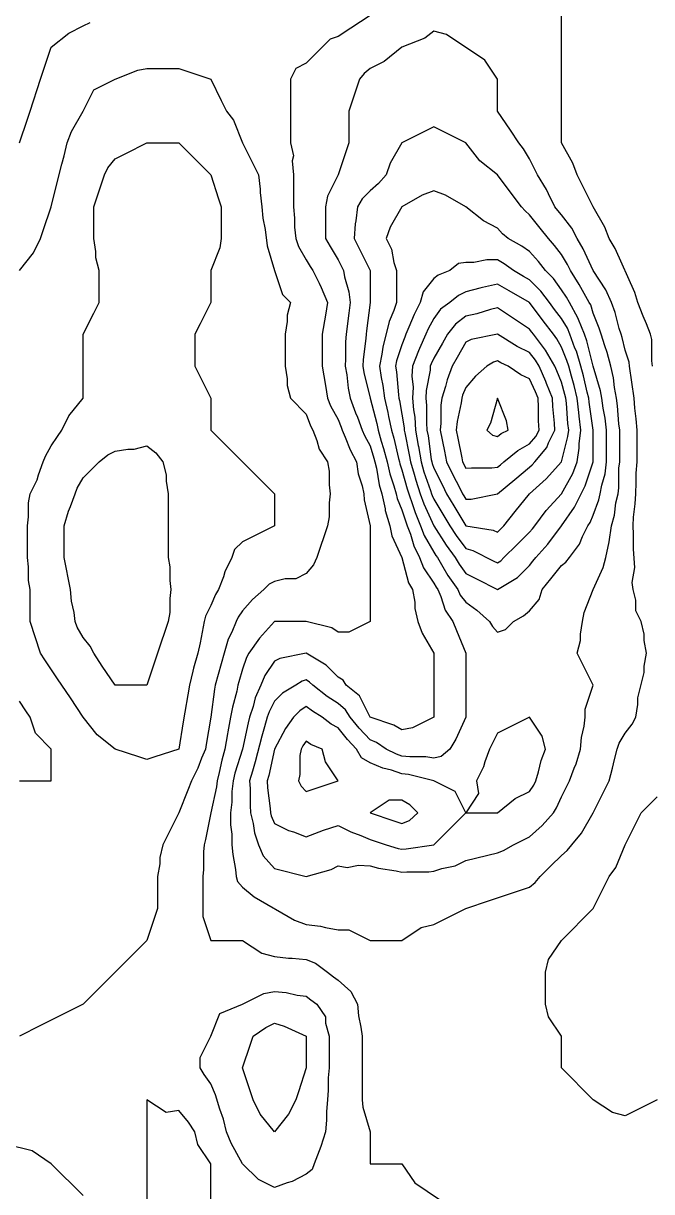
# Model space of a CAD drawing. Header units: inches. Extents: x 794995 to 811195, y 2485918 to 2508058.
# Drawn here: x 803939 to 804530, y 2502782 to 2503881 of the extents above; entities that cross this region are included whole.
import ezdxf

# ---------------------------------------------------------------- set-up
doc = ezdxf.new("R2010")
doc.units = ezdxf.units.IN
doc.header["$MEASUREMENT"] = 0
doc.layers.add('contour', color=7, linetype='Continuous')

msp = doc.modelspace()

# ---------------------------------------------------------------- linework, layer by layer
at = {"layer": 'contour'}
for points in [[(804530.9, 2503558.4), (804530.2, 2503563.4), (804530.2, 2503583.4), (804529.2, 2503588.4), (804525.2, 2503598.4), (804522.3, 2503605.5), (804517.2, 2503618.4), (804514.4, 2503627.6), (804495.9, 2503669.1), (804490.2, 2503678.4), (804486.1, 2503689.3), (804475.2, 2503708.4), (804465.2, 2503728.4), (804460.2, 2503738.4), (804456.1, 2503749.3), (804445.2, 2503768.4), (804445.2, 2503918.4)], [(804265.2, 2503888.4), (804247.2, 2503876.4), (804235.2, 2503868.4), (804227.7, 2503865.9), (804220.2, 2503858.4), (804205.2, 2503843.4), (804195.2, 2503838.4), (804190.2, 2503828.4), (804190.2, 2503768.4), (804193.2, 2503756.4), (804191.8, 2503751.7), (804193.2, 2503738.4), (804193.2, 2503708.4), (804194.2, 2503697.5), (804194.2, 2503689.3), (804195.2, 2503678.4), (804197.7, 2503670.9), (804205.2, 2503658.4), (804208.9, 2503652.1), (804211.2, 2503648.4), (804217.2, 2503636.4), (804219.3, 2503632.5), (804225.2, 2503618.4), (804223.2, 2503606.4), (804220.2, 2503588.4), (804220.2, 2503558.4), (804223.2, 2503540.4), (804225.2, 2503528.4), (804228.1, 2503521.3), (804235.2, 2503508.4), (804237.9, 2503501.1), (804238.9, 2503498.4), (804241.8, 2503491.7), (804246.6, 2503479.8), (804252.3, 2503468.4), (804253.9, 2503457.1), (804257.7, 2503445.9), (804259.2, 2503438.4), (804259.7, 2503432.9), (804265.2, 2503408.4), (804265.2, 2503318.4), (804245.2, 2503308.4), (804235.2, 2503308.4), (804229.2, 2503312.4), (804205.2, 2503318.4), (804175.2, 2503318.4), (804161, 2503302.5), (804151.2, 2503288.4), (804148.9, 2503284.6), (804145.2, 2503273.4), (804141.8, 2503261.7), (804140.9, 2503258.4), (804139.7, 2503252.9), (804135.7, 2503237.8), (804133.9, 2503228.4), (804131.3, 2503214.5), (804130.9, 2503212.6), (804128.5, 2503198.4), (804125.6, 2503187.9), (804123.2, 2503176.4), (804121.2, 2503168.4), (804120.6, 2503162.9), (804115.2, 2503138.4), (804110.2, 2503113.4), (804109.2, 2503108.4), (804108.5, 2503101.7), (804108.5, 2503085), (804107.7, 2503078.4), (804107.7, 2503040.9), (804115.2, 2503018.4), (804145.2, 2503018.4), (804163.2, 2503006.4), (804175.2, 2503003.4), (804188.5, 2503001.7), (804191.8, 2503001.7), (804205.2, 2503000.4), (804213.7, 2502996.9), (804225.2, 2502988.4), (804230.9, 2502984.1), (804235.2, 2502980.9), (804247.2, 2502970.4), (804253.2, 2502958.4), (804254.2, 2502947.5), (804256.6, 2502936.9), (804257.7, 2502928.4), (804257.7, 2502868.4), (804258.5, 2502861.7), (804265.2, 2502838.4), (804265.2, 2502808.4), (804295.2, 2502808.4), (804307.2, 2502790.4), (804343.2, 2502766.4)], [(803935.2, 2503768.4), (803942.7, 2503790.9), (803945.2, 2503798.4), (803955.2, 2503828.4), (803957.7, 2503835.9), (803965.2, 2503858.4), (803981.8, 2503871.7), (803995.2, 2503878.4), (804001.8, 2503881.7)], [(803935.2, 2503648.4), (803948.5, 2503665), (803955.2, 2503678.4), (803957.7, 2503685.9), (803965.2, 2503708.4), (803971.2, 2503732.4), (803975.2, 2503748.4), (803977.2, 2503756.4), (803980.2, 2503768.4), (803984.2, 2503779.3), (803995.2, 2503798.4), (804005.2, 2503818.4), (804025.2, 2503828.4), (804046.6, 2503836.9), (804055.2, 2503838.4), (804085.2, 2503838.4), (804092.7, 2503835.9), (804115.2, 2503828.4), (804125.2, 2503808.4), (804130.2, 2503798.4), (804136.6, 2503789.8), (804145.2, 2503768.4), (804155.2, 2503748.4), (804160.2, 2503738.4), (804161.8, 2503725), (804161.8, 2503721.7), (804163.2, 2503708.4), (804164.2, 2503697.5), (804166.6, 2503686.9), (804168.5, 2503671.7), (804175.2, 2503648.4), (804182.7, 2503625.9), (804190.2, 2503618.4), (804187.2, 2503606.4), (804187.2, 2503600.4), (804185.2, 2503588.4), (804185.2, 2503558.4), (804187.2, 2503546.4), (804187.2, 2503540.4), (804190.2, 2503528.4), (804205.2, 2503513.4), (804209.2, 2503502.4), (804211.2, 2503498.4), (804215.2, 2503488.4), (804217.2, 2503480.4), (804225.2, 2503468.4), (804226.6, 2503459.8), (804226.6, 2503446.9), (804227.7, 2503438.4), (804226.6, 2503429.8), (804226.6, 2503416.9), (804225.2, 2503408.4), (804215.2, 2503378.4), (804211.8, 2503371.7), (804205.2, 2503363.4), (804195.2, 2503358.4), (804185.2, 2503358.4), (804175.2, 2503355.9), (804170.2, 2503353.4), (804165.2, 2503348.4), (804154.4, 2503339.1), (804145.2, 2503328.4), (804141.2, 2503322.4), (804139.2, 2503318.4), (804135.2, 2503308.4), (804131.8, 2503301.7), (804128, 2503288.4), (804125.2, 2503278.4), (804119.4, 2503258.4), (804118.7, 2503254.8), (804115.2, 2503228.4), (804110.9, 2503202.6), (804110.2, 2503198.4), (804106.6, 2503189.8), (804103.2, 2503180.4), (804097.2, 2503168.4), (804093.7, 2503159.8), (804085.2, 2503138.4), (804075.2, 2503118.4), (804070.2, 2503108.4), (804067.2, 2503096.4), (804067.2, 2503090.4), (804065.2, 2503078.4), (804065.2, 2503048.4), (804062.7, 2503040.9), (804055.2, 2503018.4), (804025.2, 2502988.4), (803995.2, 2502958.4), (803975.2, 2502948.4), (803955.2, 2502938.4), (803935.2, 2502928.4)], [(803935.2, 2503168.4), (803965.2, 2503168.4), (803965.2, 2503198.4), (803950.2, 2503213.4), (803945.2, 2503228.4), (803941.2, 2503234.4), (803935.2, 2503243.4)], [(804535.2, 2502868.4), (804515.2, 2502858.4), (804505.2, 2502853.4), (804493.2, 2502856.4), (804475.2, 2502868.4), (804445.2, 2502898.4), (804445.2, 2502928.4), (804433.2, 2502946.4), (804430.2, 2502958.4), (804430.2, 2502988.4), (804433.2, 2503000.4), (804445.2, 2503018.4), (804475.2, 2503048.4), (804485.2, 2503068.4), (804490.2, 2503078.4), (804496.6, 2503086.9), (804505.2, 2503108.4), (804515.2, 2503128.4), (804520.2, 2503138.4), (804535.2, 2503153.4)], [(803995.2, 2502778.4), (803965.2, 2502808.4), (803947.2, 2502820.4), (803923.2, 2502826.4)]]:
    msp.add_lwpolyline(points, dxfattribs=at)
for points in [[(804325.2, 2503033.4), (804335.2, 2503038.4), (804355.2, 2503048.4), (804377.7, 2503055.9), (804385.2, 2503058.4), (804415.2, 2503068.4), (804420.6, 2503072.9), (804425.2, 2503078.4), (804435.2, 2503088.4), (804445.2, 2503098.4), (804450.6, 2503102.9), (804455.2, 2503108.4), (804464.2, 2503119.3), (804475.2, 2503138.4), (804485.2, 2503158.4), (804490.2, 2503168.4), (804493.2, 2503180.4), (804495.2, 2503188.4), (804497.7, 2503198.4), (804499.7, 2503203.8), (804505.2, 2503213.4), (804511.8, 2503221.7), (804515.2, 2503228.4), (804517.2, 2503240.4), (804517.2, 2503246.4), (804523.2, 2503270.4), (804523.2, 2503276.4), (804525.2, 2503288.4), (804523.2, 2503300.4), (804523.2, 2503306.4), (804520.2, 2503318.4), (804515.2, 2503328.4), (804515.2, 2503338.4), (804512.7, 2503348.4), (804511.8, 2503355), (804514.4, 2503369.1), (804513.2, 2503386.4), (804513.2, 2503400.4), (804512.7, 2503408.4), (804513.2, 2503416.4), (804514.6, 2503428.9), (804515.2, 2503438.4), (804515.7, 2503448.9), (804515.7, 2503457.8), (804516.4, 2503468.4), (804516.4, 2503498.4), (804515.7, 2503508.9), (804514.4, 2503519.1), (804513.7, 2503528.4), (804509.4, 2503558.4), (804508.9, 2503562.1), (804505.2, 2503573.4), (804502.3, 2503585.5), (804501.4, 2503588.4), (804499.7, 2503593.8), (804495.7, 2503608.9), (804492.3, 2503618.4), (804487.2, 2503630.4), (804475.2, 2503648.4), (804465.7, 2503668.9), (804460.2, 2503678.4), (804455.2, 2503688.4), (804445.2, 2503700.9), (804441.8, 2503705), (804439.2, 2503708.4), (804433.2, 2503720.4), (804431.3, 2503724.5), (804422.7, 2503738.4), (804420.2, 2503743.4), (804415.2, 2503753.4), (804409.7, 2503762.9), (804405.2, 2503768.4), (804397.2, 2503780.4), (804385.2, 2503798.4), (804385.2, 2503828.4), (804373.2, 2503846.4), (804337.2, 2503870.4), (804325.2, 2503873.4), (804316.6, 2503866.9), (804295.2, 2503858.4), (804278.5, 2503845), (804265.2, 2503838.4), (804259.7, 2503833.8), (804255.2, 2503828.4), (804245.2, 2503798.4), (804245.2, 2503768.4), (804242.7, 2503760.9), (804235.2, 2503738.4), (804225.2, 2503718.4), (804223.2, 2503708.4), (804223.2, 2503678.4), (804227.7, 2503670.9), (804235.2, 2503658.4), (804238.5, 2503651.7), (804240.2, 2503648.4), (804241.2, 2503642.4), (804245.2, 2503628.4), (804246.4, 2503618.4), (804245.2, 2503608.4), (804242.7, 2503588.4), (804242.2, 2503581.3), (804242.2, 2503565.4), (804241.8, 2503558.4), (804243.2, 2503550.4), (804244.6, 2503537.8), (804246.4, 2503528.4), (804251.5, 2503514.7), (804253.2, 2503510.4), (804257.7, 2503498.4), (804259.9, 2503493.1), (804265.2, 2503483.4), (804268.8, 2503472), (804269.8, 2503468.4), (804271.2, 2503462.4), (804273.7, 2503446.9), (804276.1, 2503438.4), (804279.3, 2503424.2), (804279.4, 2503422.6), (804283.9, 2503408.4), (804285.7, 2503398.9), (804295.2, 2503378.4), (804301.5, 2503354.7), (804305.2, 2503348.4), (804307.2, 2503336.4), (804307.2, 2503330.4), (804310.2, 2503318.4), (804314.2, 2503307.5), (804325.2, 2503288.4), (804325.2, 2503228.4), (804305.2, 2503218.4), (804295.2, 2503216.4), (804287.7, 2503220.9), (804265.2, 2503228.4), (804255.2, 2503248.4), (804242.7, 2503258.4), (804239.8, 2503263), (804235.2, 2503265.9), (804223.9, 2503277.1), (804205.2, 2503288.4), (804180.2, 2503283.4), (804175.2, 2503280.9), (804166.2, 2503267.4), (804162.3, 2503258.4), (804157.2, 2503246.4), (804155.2, 2503238.4), (804151.8, 2503228.4), (804150.4, 2503223.1), (804145.2, 2503198.4), (804138, 2503175.6), (804136.2, 2503168.4), (804135.2, 2503158.4), (804135.2, 2503148.4), (804133.9, 2503138.4), (804133.9, 2503127.1), (804135.2, 2503118.4), (804135.2, 2503108.4), (804135.9, 2503099.1), (804138.5, 2503085), (804139.2, 2503078.4), (804140.5, 2503073.7), (804145.2, 2503068.4), (804156.1, 2503059.3), (804194.2, 2503037.5), (804205.2, 2503033.4), (804218.5, 2503031.7), (804223.2, 2503030.4), (804235.2, 2503028.4), (804245.2, 2503028.4), (804265.2, 2503018.4), (804295.2, 2503018.4), (804313.2, 2503030.4)], [(804385.2, 2503100.9), (804390.6, 2503102.9), (804400.2, 2503108.4), (804410.2, 2503113.4), (804415.2, 2503115.9), (804427.2, 2503126.4), (804437.7, 2503138.4), (804440.5, 2503143), (804445.2, 2503153.4), (804450.2, 2503163.4), (804452.7, 2503168.4), (804457.2, 2503180.4), (804459, 2503184.5), (804463.2, 2503198.4), (804464.2, 2503209.3), (804466.6, 2503219.8), (804467.7, 2503228.4), (804467.7, 2503235.9), (804475.2, 2503258.4), (804465.2, 2503278.4), (804460.2, 2503288.4), (804463.2, 2503300.4), (804463.2, 2503306.4), (804465.2, 2503318.4), (804466.6, 2503326.9), (804475.2, 2503348.4), (804484.4, 2503369.1), (804487.2, 2503378.4), (804490.2, 2503393.4), (804492.3, 2503408.4), (804495.2, 2503418.4), (804496.6, 2503429.8), (804498.5, 2503438.4), (804499.4, 2503444.1), (804499.4, 2503462.6), (804500.2, 2503468.4), (804500.2, 2503498.4), (804499.4, 2503504.1), (804498, 2503521.2), (804497, 2503528.4), (804495.2, 2503538.4), (804494.2, 2503547.5), (804491.8, 2503558.4), (804488.2, 2503571.4), (804486.1, 2503577.5), (804482.7, 2503588.4), (804480.9, 2503594.1), (804475.2, 2503608.4), (804472.8, 2503616), (804471.4, 2503618.4), (804466.6, 2503626.9), (804462.1, 2503635.3), (804453.7, 2503648.4), (804450.9, 2503654.1), (804445.2, 2503663.4), (804438.8, 2503672), (804433.2, 2503678.4), (804425.2, 2503688.4), (804415.2, 2503700.9), (804411.2, 2503704.4), (804407.7, 2503708.4), (804398, 2503721.2), (804385.2, 2503738.4), (804368.5, 2503751.7), (804355.2, 2503768.4), (804335.2, 2503778.4), (804325.2, 2503783.4), (804315.2, 2503778.4), (804295.2, 2503768.4), (804284.2, 2503749.3), (804280.2, 2503738.4), (804273.2, 2503730.4), (804265.2, 2503723.4), (804257.7, 2503715.9), (804253.2, 2503708.4), (804251.8, 2503695), (804251.3, 2503692.2), (804250.2, 2503678.4), (804255.2, 2503668.4), (804265.2, 2503648.4), (804265.2, 2503618.4), (804261.8, 2503591.7), (804261.4, 2503588.4), (804261.2, 2503584.4), (804258.8, 2503564.7), (804258.5, 2503558.4), (804259.4, 2503552.6), (804265.2, 2503528.4), (804271.4, 2503504.6), (804272.7, 2503498.4), (804275.7, 2503487.8), (804277.9, 2503481.1), (804281.3, 2503468.4), (804283.9, 2503457.1), (804287.7, 2503445.9), (804289.7, 2503438.4), (804290.7, 2503433.9), (804295.2, 2503423.4), (804298.7, 2503411.9), (804300.2, 2503408.4), (804303.2, 2503400.4), (804306.3, 2503389.5), (804311.8, 2503378.4), (804315.6, 2503368.8), (804325.2, 2503354.4), (804327.4, 2503350.6), (804328.9, 2503348.4), (804331.8, 2503341.7), (804335.7, 2503328.9), (804343.2, 2503318.4), (804346.6, 2503309.8), (804355.2, 2503288.4), (804355.2, 2503228.4), (804345.9, 2503207.6), (804340.2, 2503198.4), (804332.2, 2503191.3), (804325.2, 2503189.8), (804317.7, 2503190.9), (804302.7, 2503190.9), (804295.2, 2503191.7), (804290.2, 2503193.4), (804280.2, 2503198.4), (804271.2, 2503204.4), (804265.2, 2503206.9), (804254.8, 2503218), (804246.4, 2503228.4), (804242.1, 2503235.3), (804235.2, 2503241.2), (804224.7, 2503247.9), (804211.2, 2503258.4), (804208.2, 2503261.4), (804205.2, 2503263.4), (804201.4, 2503262.1), (804195.2, 2503258.4), (804182.7, 2503250.9), (804175.2, 2503243.4), (804170.2, 2503233.4), (804168.5, 2503228.4), (804165.9, 2503219.1), (804163.2, 2503210.4), (804157.2, 2503186.4), (804154.4, 2503177.6), (804151.8, 2503168.4), (804152.2, 2503161.3), (804152.2, 2503145.4), (804152.7, 2503138.4), (804155.2, 2503128.4), (804156.4, 2503119.6), (804160.2, 2503108.4), (804164.6, 2503097.8), (804175.2, 2503085.9), (804205.2, 2503078.4), (804228.5, 2503085), (804235.2, 2503088.4), (804243.7, 2503086.9), (804254.2, 2503089.3), (804265.2, 2503088.4), (804273.2, 2503086.4), (804289.7, 2503083.8), (804295.2, 2503082.6), (804299.8, 2503083), (804320.5, 2503083), (804325.2, 2503083.4), (804332.7, 2503085.9), (804345.2, 2503088.4), (804355.2, 2503093.4)], [(804085.2, 2503198.4), (804062.7, 2503190.9), (804055.2, 2503188.4), (804047.7, 2503190.9), (804025.2, 2503198.4), (804008.5, 2503211.7), (803995.2, 2503228.4), (803983.2, 2503246.4), (803975.2, 2503258.4), (803971.2, 2503264.4), (803959.2, 2503282.4), (803955.2, 2503288.4), (803945.2, 2503318.4), (803945.2, 2503348.4), (803943.7, 2503356.9), (803943.7, 2503369.8), (803942.7, 2503378.4), (803942.7, 2503408.4), (803943.7, 2503416.9), (803943.7, 2503429.8), (803945.2, 2503438.4), (803951.8, 2503451.7), (803953.2, 2503456.4), (803957.7, 2503468.4), (803959.7, 2503473.8), (803965.2, 2503483.4), (803971.2, 2503492.4), (803975.2, 2503498.4), (803981.8, 2503511.7), (803995.2, 2503528.4), (803995.2, 2503588.4), (804005.2, 2503608.4), (804010.2, 2503618.4), (804010.2, 2503648.4), (804007.2, 2503660.4), (804007.2, 2503666.4), (804005.2, 2503678.4), (804005.2, 2503708.4), (804015.2, 2503738.4), (804018.5, 2503745), (804025.2, 2503753.4), (804035.2, 2503758.4), (804055.2, 2503768.4), (804085.2, 2503768.4), (804115.2, 2503738.4), (804122.7, 2503715.9), (804125.2, 2503708.4), (804125.2, 2503678.4), (804123.7, 2503669.8), (804115.2, 2503648.4), (804115.2, 2503618.4), (804105.2, 2503598.4), (804100.2, 2503588.4), (804100.2, 2503558.4), (804105.2, 2503548.4), (804115.2, 2503528.4), (804115.2, 2503498.4), (804175.2, 2503438.4), (804175.2, 2503408.4), (804155.2, 2503398.4), (804145.2, 2503393.4), (804137.7, 2503385.9), (804135.2, 2503378.4), (804128.5, 2503365), (804127.2, 2503360.4), (804122.7, 2503348.4), (804119.8, 2503343.7), (804115.2, 2503333.4), (804110.2, 2503323.4), (804109.2, 2503318.4), (804105.2, 2503298.4), (804103.2, 2503288.4), (804099, 2503274.5), (804098.5, 2503271.7), (804095.2, 2503258.4), (804089.4, 2503224.1)], [(804385.2, 2503308.4), (804392.7, 2503310.9), (804400.2, 2503318.4), (804409.7, 2503323.8), (804415.2, 2503328.4), (804424.4, 2503339.1), (804427.2, 2503348.4), (804435.2, 2503358.4), (804445.2, 2503370.9), (804449.4, 2503374.1), (804452.7, 2503378.4), (804462.3, 2503391.2), (804465.2, 2503398.4), (804470.2, 2503408.4), (804472.2, 2503411.4), (804475.2, 2503418.4), (804480.6, 2503432.9), (804481.8, 2503438.4), (804483.2, 2503446.4), (804486.3, 2503457.3), (804487.7, 2503468.4), (804487.7, 2503498.4), (804486.3, 2503509.5), (804484.6, 2503518.9), (804483.3, 2503528.4), (804482.1, 2503535.3), (804475.2, 2503558.4), (804469.2, 2503582.4), (804467, 2503588.4), (804461.3, 2503602.2), (804460.8, 2503604), (804452.7, 2503618.4), (804450, 2503623.2), (804445.2, 2503630.4), (804437.7, 2503640.9), (804430.2, 2503648.4), (804423.7, 2503656.9), (804415.2, 2503666.4), (804408.1, 2503671.3), (804395.2, 2503678.4), (804389.8, 2503683), (804385.2, 2503688.4), (804371.8, 2503695), (804355.2, 2503708.4), (804336.1, 2503719.3), (804325.2, 2503723.4), (804314.2, 2503719.3), (804295.2, 2503708.4), (804284.2, 2503689.3), (804280.2, 2503678.4), (804285.2, 2503668.4), (804287.7, 2503655.9), (804290.2, 2503648.4), (804290.2, 2503618.4), (804287.7, 2503610.9), (804283.2, 2503600.4), (804277.2, 2503576.4), (804276.4, 2503569.6), (804274.2, 2503558.4), (804275.7, 2503547.8), (804277.2, 2503540.4), (804278.8, 2503528.4), (804281.8, 2503515), (804282.5, 2503511), (804285.2, 2503498.4), (804287.4, 2503490.6), (804292, 2503471.5), (804292.9, 2503468.4), (804293.3, 2503466.5), (804295.2, 2503460.9), (804300, 2503443.2), (804301.6, 2503438.4), (804305.2, 2503428.4), (804307.5, 2503420.7), (804312.7, 2503408.4), (804316.1, 2503399.3), (804325.2, 2503383.4), (804327.1, 2503380.3), (804328.5, 2503378.4), (804333.7, 2503369.8), (804338.5, 2503361.7), (804347.7, 2503348.4), (804349.9, 2503343.1), (804355.2, 2503336.4), (804365.7, 2503328.9), (804377.7, 2503318.4), (804380.5, 2503313.7)], [(804415.2, 2503370.9), (804418.5, 2503375), (804421.2, 2503378.4), (804432.5, 2503391), (804445.2, 2503408.4), (804457.7, 2503425.9), (804463.9, 2503438.4), (804467.7, 2503445.9), (804475.2, 2503468.4), (804475.2, 2503498.4), (804471.3, 2503524.5), (804470.9, 2503528.4), (804469.4, 2503534.1), (804466.1, 2503549.3), (804463.6, 2503558.4), (804459.3, 2503572.5), (804458, 2503575.5), (804453.3, 2503588.4), (804451, 2503594.2), (804445.2, 2503603.4), (804438.7, 2503611.9), (804433.9, 2503618.4), (804425.9, 2503629.1), (804415.2, 2503639.8), (804409.7, 2503642.9), (804400.2, 2503648.4), (804391.5, 2503654.7), (804385.2, 2503658.4), (804375.2, 2503658.4), (804362.7, 2503655.9), (804355.2, 2503655.9), (804348.5, 2503655), (804340.2, 2503648.4), (804329.4, 2503644.1), (804325.2, 2503640.9), (804315.2, 2503628.4), (804312.3, 2503618.4), (804306.6, 2503606.9), (804301.8, 2503595), (804298.9, 2503588.4), (804297.8, 2503585.8), (804295.2, 2503578.4), (804290.2, 2503563.4), (804289.2, 2503558.4), (804289.9, 2503553.1), (804292, 2503531.5), (804292.4, 2503528.4), (804292.9, 2503526.1), (804295.2, 2503513.4), (804297.2, 2503500.4), (804297.3, 2503498.4), (804297.8, 2503495.8), (804302, 2503475.2), (804303.2, 2503468.4), (804306.6, 2503456.9), (804308.1, 2503451.3), (804312.3, 2503438.4), (804315.7, 2503428.9), (804325.2, 2503408.4), (804336.8, 2503390), (804345.2, 2503378.4), (804349, 2503372.2), (804355.2, 2503363.4), (804365.2, 2503358.4), (804385.2, 2503348.4), (804403.9, 2503359.6)], [(804385.2, 2503373.4), (804388.2, 2503375.4), (804391.2, 2503378.4), (804403.2, 2503390.4), (804415.2, 2503402.4), (804418, 2503405.5), (804420.2, 2503408.4), (804430.9, 2503422.6), (804445.2, 2503438.4), (804455.9, 2503457.6), (804460.2, 2503468.4), (804462.1, 2503481.4), (804462.1, 2503485.3), (804463.6, 2503498.4), (804462.1, 2503511.4), (804461.6, 2503514.8), (804460.2, 2503528.4), (804457.2, 2503540.4), (804454.6, 2503548.9), (804452.1, 2503558.4), (804450.5, 2503563.7), (804445.2, 2503576.4), (804440.9, 2503584.1), (804437.7, 2503588.4), (804428, 2503601.2), (804415.2, 2503618.4), (804396.1, 2503629.3), (804385.2, 2503635.5), (804371, 2503632.5), (804368.5, 2503631.7), (804355.2, 2503628.4), (804348.5, 2503625), (804340.2, 2503618.4), (804331.5, 2503612), (804325.2, 2503603.4), (804319.9, 2503593.6), (804317.7, 2503588.4), (804311.8, 2503575), (804310.8, 2503572.8), (804305.2, 2503558.4), (804304.6, 2503548.9), (804305.6, 2503538.8), (804305.2, 2503528.4), (804306.1, 2503517.5), (804307.2, 2503510.4), (804308, 2503498.4), (804310.6, 2503483.8), (804310.8, 2503482.8), (804313.2, 2503468.4), (804315.9, 2503459.1), (804322, 2503441.5), (804323, 2503438.4), (804323.6, 2503436.8), (804325.2, 2503433.4), (804340.2, 2503408.4), (804346.1, 2503399.3), (804355.2, 2503386.9), (804361.8, 2503385), (804381.8, 2503375)], [(804385.2, 2503402.4), (804388.2, 2503405.4), (804391.2, 2503408.4), (804401.8, 2503421.7), (804415.2, 2503438.4), (804430.9, 2503452.6), (804445.2, 2503468.4), (804451.4, 2503492.2), (804452.1, 2503498.4), (804451.4, 2503504.6), (804450, 2503523.6), (804449.4, 2503528.4), (804448.6, 2503531.8), (804445.2, 2503543.4), (804441, 2503554.2), (804439.2, 2503558.4), (804430.2, 2503573.4), (804418.9, 2503588.4), (804417.3, 2503590.5), (804415.2, 2503593.4), (804385.2, 2503613.4), (804378.5, 2503611.7), (804365.7, 2503607.8), (804355.2, 2503605.5), (804345.6, 2503598), (804338, 2503588.4), (804333.3, 2503580.2), (804325.2, 2503565.9), (804322.8, 2503560.8), (804321.8, 2503558.4), (804321.6, 2503554.8), (804318, 2503535.6), (804317.7, 2503528.4), (804318.2, 2503521.4), (804318.2, 2503505.3), (804318.7, 2503498.4), (804319.7, 2503492.9), (804322.8, 2503470.8), (804323.2, 2503468.4), (804323.6, 2503466.8), (804325.2, 2503462.4), (804333.2, 2503446.4), (804337.2, 2503438.4), (804343.9, 2503427.1), (804355.2, 2503408.4), (804380.9, 2503404.1)], [(804355.2, 2503433.4), (804360.2, 2503433.4), (804385.2, 2503438.4), (804401.5, 2503452), (804415.2, 2503463.4), (804417.8, 2503465.8), (804420.2, 2503468.4), (804431.5, 2503482), (804433.2, 2503486.4), (804439.2, 2503498.4), (804438.8, 2503504.7), (804437.3, 2503520.5), (804437, 2503528.4), (804431.3, 2503542.2), (804430.7, 2503543.9), (804424.2, 2503558.4), (804420.8, 2503564), (804415.2, 2503571.2), (804403.7, 2503576.9), (804385.2, 2503588.4), (804360.2, 2503583.4), (804355.2, 2503580.9), (804347, 2503566.5), (804342.3, 2503558.4), (804337.8, 2503545.7), (804336.1, 2503539.3), (804332.7, 2503528.4), (804331.8, 2503521.7), (804331.8, 2503505), (804331.2, 2503498.4), (804335.2, 2503478.4), (804337.2, 2503468.4), (804343.2, 2503456.4), (804349.2, 2503444.4), (804352.2, 2503438.4), (804353.3, 2503436.5)], [(804385.2, 2503463.4), (804387.9, 2503465.6), (804391.2, 2503468.4), (804404.2, 2503479.3), (804415.2, 2503485.5), (804421.2, 2503492.4), (804424.2, 2503498.4), (804423.7, 2503506.9), (804423.7, 2503519.8), (804423.3, 2503528.4), (804421, 2503534.2), (804415.2, 2503546.4), (804407.2, 2503550.4), (804395.2, 2503558.4), (804388.3, 2503561.5), (804385.2, 2503563.4), (804381.4, 2503562.1), (804375.2, 2503558.4), (804364.4, 2503549.1), (804355.2, 2503538.4), (804352.3, 2503531.2), (804351.4, 2503528.4), (804350.9, 2503524.1), (804347, 2503506.5), (804346.2, 2503498.4), (804347.7, 2503490.9), (804351.4, 2503472.1), (804352.2, 2503468.4), (804355.2, 2503462.4), (804360.6, 2503462.9), (804379.7, 2503462.9)], [(804385.2, 2503492.4), (804388.5, 2503495), (804395.2, 2503498.4), (804393.7, 2503506.9), (804385.2, 2503528.4), (804378.5, 2503505), (804375.2, 2503498.4), (804380.5, 2503493.7)], [(804055.2, 2503258.4), (804025.2, 2503258.4), (804013.2, 2503276.4), (804005.2, 2503288.4), (804001.8, 2503295), (803995.2, 2503303.4), (803989.7, 2503312.9), (803987.7, 2503318.4), (803986.6, 2503326.9), (803984.2, 2503337.5), (803983.2, 2503348.4), (803977.2, 2503378.4), (803977.2, 2503408.4), (803981.3, 2503422.2), (803983.2, 2503426.4), (803987.7, 2503438.4), (803989.7, 2503443.8), (803995.2, 2503453.4), (804010.2, 2503468.4), (804018.5, 2503475), (804025.2, 2503478.4), (804037.2, 2503480.4), (804043.2, 2503480.4), (804055.2, 2503483.4), (804063.7, 2503476.9), (804070.2, 2503468.4), (804073.2, 2503456.4), (804073.2, 2503450.4), (804075.2, 2503438.4), (804075.2, 2503378.4), (804076.6, 2503369.8), (804076.6, 2503356.9), (804077.7, 2503348.4), (804076.6, 2503339.8), (804076.6, 2503326.9), (804075.2, 2503318.4), (804065.2, 2503288.4), (804062.7, 2503280.9)], [(804295.2, 2503104.1), (804299.2, 2503104.4), (804325.2, 2503108.4), (804355.2, 2503138.4), (804345.2, 2503158.4), (804325.2, 2503168.4), (804301.2, 2503174.4), (804295.2, 2503175), (804285.2, 2503178.4), (804277.2, 2503180.4), (804265.2, 2503185.5), (804257, 2503190.2), (804252.3, 2503198.4), (804244, 2503207.3), (804235.2, 2503218.4), (804228.5, 2503221.7), (804220.2, 2503228.4), (804210.9, 2503234.1), (804205.2, 2503238.4), (804199.2, 2503234.4), (804193.2, 2503228.4), (804185.7, 2503217.8), (804175.2, 2503198.4), (804169.9, 2503173.6), (804168.5, 2503168.4), (804168.8, 2503162), (804171.2, 2503142.4), (804171.4, 2503138.4), (804172.2, 2503135.4), (804175.2, 2503128.4), (804188.5, 2503121.7), (804193.2, 2503120.4), (804205.2, 2503115.9), (804217.2, 2503120.4), (804221.3, 2503122.2), (804235.2, 2503126.4), (804247.2, 2503120.4), (804256.6, 2503116.9), (804265.2, 2503113.4), (804268.9, 2503112.1), (804280.2, 2503108.4), (804291.6, 2503104.8)], [(804415.2, 2503158.4), (804419.2, 2503164.4), (804421.2, 2503168.4), (804423.7, 2503176.9), (804426.1, 2503187.5), (804430.2, 2503198.4), (804427.2, 2503210.4), (804415.2, 2503228.4), (804395.2, 2503218.4), (804385.2, 2503213.4), (804380.2, 2503203.4), (804377.7, 2503198.4), (804373.2, 2503186.4), (804371.8, 2503181.7), (804365.2, 2503168.4), (804367.2, 2503156.4), (804355.2, 2503138.4), (804385.2, 2503138.4), (804401.8, 2503151.7)], [(804205.2, 2503158.4), (804212.7, 2503160.9), (804235.2, 2503168.4), (804223.2, 2503186.4), (804220.2, 2503198.4), (804209.4, 2503202.6), (804205.2, 2503205.9), (804202, 2503201.5), (804200.2, 2503198.4), (804199.2, 2503192.4), (804199.2, 2503174.4), (804197.7, 2503168.4), (804200.2, 2503163.4)], [(804295.2, 2503128.4), (804302.2, 2503131.3), (804310.2, 2503138.4), (804302.7, 2503145.9), (804295.2, 2503150.4), (804283.2, 2503150.4), (804265.2, 2503138.4), (804287.7, 2503130.9)], [(804205.2, 2502798.4), (804191.8, 2502791.7), (804187.2, 2502790.4), (804175.2, 2502785.9), (804160.2, 2502793.4), (804145.2, 2502808.4), (804134.6, 2502827.8), (804130.2, 2502838.4), (804127.2, 2502850.4), (804123.7, 2502859.8), (804119.8, 2502873), (804115.2, 2502883.4), (804109.2, 2502892.4), (804105.2, 2502898.4), (804105.2, 2502908.4), (804115.2, 2502928.4), (804123.7, 2502949.8), (804145.2, 2502958.4), (804165.2, 2502968.4), (804175.2, 2502970.4), (804186.1, 2502969.3), (804196.6, 2502966.9), (804205.2, 2502965.9), (804209.4, 2502962.6), (804215.2, 2502958.4), (804223.2, 2502946.4), (804223.2, 2502940.4), (804226.6, 2502928.4), (804226.6, 2502898.4), (804225.9, 2502889.1), (804225.9, 2502877.6), (804225.2, 2502868.4), (804224.2, 2502857.5), (804224.2, 2502849.3), (804223.2, 2502838.4), (804219, 2502824.5), (804217.2, 2502820.4), (804212.7, 2502808.4), (804210.6, 2502802.9)], [(804175.2, 2502838.4), (804161.8, 2502855), (804155.2, 2502868.4), (804152.7, 2502875.9), (804145.2, 2502898.4), (804152.7, 2502920.9), (804155.2, 2502928.4), (804167.2, 2502936.4), (804175.2, 2502940.4), (804184.4, 2502937.6), (804205.2, 2502928.4), (804205.2, 2502898.4), (804197.7, 2502875.9), (804195.2, 2502868.4), (804188.5, 2502855)], [(804085.2, 2502733.4), (804095.2, 2502738.4), (804115.2, 2502748.4), (804115.2, 2502808.4), (804103.2, 2502826.4), (804100.2, 2502838.4), (804094.4, 2502847.6), (804085.2, 2502858.4), (804073.2, 2502856.4), (804055.2, 2502868.4), (804055.2, 2502838.4), (804055.2, 2502748.4), (804070.2, 2502733.4)]]:
    msp.add_lwpolyline(points, close=True, dxfattribs=at)

doc.saveas('drawing.dxf')
